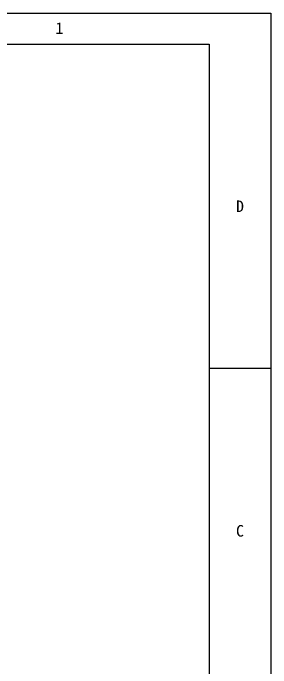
# Model space of a CAD drawing. Header units: millimetres. Extents: x 13106 to 40242, y 18888 to 28426.
# Drawn here: x 26859 to 27249, y 22783 to 23774 of the extents above; entities that cross this region are included whole.
import ezdxf
from ezdxf.enums import TextEntityAlignment as Align

# ---------------------------------------------------------------- set-up
doc = ezdxf.new("R2010")
doc.units = ezdxf.units.MM
doc.layers.add('print', color=30, linetype='Continuous')
doc.styles.add('Dartop', font='')
doc.styles.get('Dartop').set_extended_font_data('FangSong_GB2312')

msp = doc.modelspace()

# ---------------------------------------------------------------- linework, layer by layer
at = {"color": 0}
for p, q in [((24370.325, 23726.844), (27155.279, 23726.844)), ((27155.279, 23726.844), (27155.279, 21761.952)), ((27248.845, 23235.621), (27155.279, 23235.621))]:
    msp.add_line(p, q, dxfattribs=at)
at = {"layer": 'print'}
msp.add_lwpolyline([(24276.759, 23773.627), (27248.845, 23773.627), (27248.845, 21715.169), (24276.759, 21715.169)], close=True, dxfattribs=at)

# ---------------------------------------------------------------- texts
at = {"color": 0, "style": 'Dartop'}
for s, p in [('1', (26928.681, 23750.792)), ('D', (27202.062, 23481.232)), ('C', (27202.062, 22990.009))]:
    msp.add_text(s, height=17.544, dxfattribs=at).set_placement(p, align=Align.MIDDLE_CENTER)

doc.saveas('drawing.dxf')
